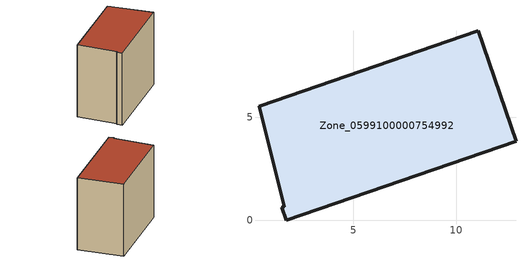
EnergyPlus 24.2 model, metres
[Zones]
Zone_0599100000754992
 floor ground (C_G): 1.73,0 1.53,0.62 1.65,0.64 0.41,5.53 11.06,9.18 12.89,3.82 z0
 wall outside (C_F): 1.73,0 12.89,3.82 11.06,9.18 0.41,5.53 1.65,0.64 1.53,0.62 1.73,0 z0:9.23
 roof outside (C_R): 1.53,0.62 1.73,0 12.89,3.82 11.06,9.18 0.41,5.53 1.65,0.64 z9.23
[BUILDING]
Pand.0599100000754992: North Axis=0; Terrain=City; Loads Convergence Tolerance Value=0.04; Temperature Convergence Tolerance Value=0.4; Solar Distribution=FullExterior; Maximum Number of Warmup Days=25; Minimum Number of Warmup Days=1
[Site:Location]
Rotterdam.The.Hague.AP_ZH_NLD Design_Conditions: Latitude=51.96; Longitude=4.45; Time Zone=1; Elevation=-4.5
[SITE:GROUNDTEMPERATURE:BUILDINGSURFACE]
18, 18, 18, 18, 18, 18, 18, 18, 18, 18, 18, 18
[MATERIAL] Thermal Absorptance=0.9; Solar Absorptance=0.7; Visible Absorptance=0.7
Name | Roughness | Thickness | Conductivity | Density | Specific Heat
G.TC.2006-2014 | MediumSmooth | 0.15 | 0.06 | 540 | 1210
F.TC.2006-2014 | Rough | 0.3 | 0.12 | 1920 | 840
R.TC.2006-2014 | MediumRough | 0.2 | 0.08 | 1500 | 1000
[CONSTRUCTION]
C_G: G.TC.2006-2014
C_F: F.TC.2006-2014
C_R: R.TC.2006-2014
[ZONE]
Zone_0599100000754992: Type=1; Multiplier=1; Ceiling Height=Autocalculate; Volume=Autocalculate; Floor Area=autocalculate; Part of Total Floor Area=Yes
[ZONEINFILTRATION:DESIGNFLOWRATE]
Infil_Zone_0599100000754992: Zone or ZoneList or Space or SpaceList=Zone_0599100000754992; Schedule=AlwaysOn; Design Flow Rate Calculation Method=Flow/Area; Flow Rate per Floor Area=0.0015; Constant Term Coefficient=1; Temperature Term Coefficient=0; Velocity Term Coefficient=0; Velocity Squared Term Coefficient=0
[HVACTEMPLATE:ZONE:IDEALLOADSAIRSYSTEM]
Zone_0599100000754992: Maximum Heating Supply Air Temperature=50; Minimum Cooling Supply Air Temperature=13; Maximum Heating Supply Air Humidity Ratio=0.0156; Minimum Cooling Supply Air Humidity Ratio=0.0077; Heating Limit=NoLimit; Cooling Limit=NoLimit; Dehumidification Control Type=ConstantSensibleHeatRatio; Cooling Sensible Heat Ratio=0.7; Dehumidification Setpoint=60; Humidification Control Type=None; Humidification Setpoint=30; Outdoor Air Method=None; Outdoor Air Flow Rate per Person=0.00944; Outdoor Air Flow Rate per Zone Floor Area=0; Outdoor Air Flow Rate per Zone=0; Demand Controlled Ventilation Type=None; Outdoor Air Economizer Type=NoEconomizer; Heat Recovery Type=None; Sensible Heat Recovery Effectiveness=0.7; Latent Heat Recovery Effectiveness=0.65
[ZONECONTROL:THERMOSTAT]
ThermostatControl_Zone_0599100000754992: Zone or ZoneList=Zone_0599100000754992; Control Type Schedule=DualSetpointControlType; Control 1=Thermostat_Zone_0599100000754992; Temperature Difference Between Cutout And Setpoint=0
[THERMOSTATSETPOINT:DUALSETPOINT]
Thermostat_Zone_0599100000754992: Heating Setpoint Temperature Schedule=HeatingSetpoint_Zone_0599100000754992; Cooling Setpoint Temperature Schedule=CoolingSetpoint_Zone_0599100000754992
[SCHEDULE:COMPACT]
HeatingSetpoint_Zone_0599100000754992: Through: 12/31, For: AllDays, Until: 24:00, 21
CoolingSetpoint_Zone_0599100000754992: Through: 12/31, For: AllDays, Until: 24:00, 24
DualSetpointControlType: Through: 12/31, For: AllDays, Until: 24:00, 4
AlwaysOn: Through: 12/31, For: AllDays, Until: 24:00, 1
